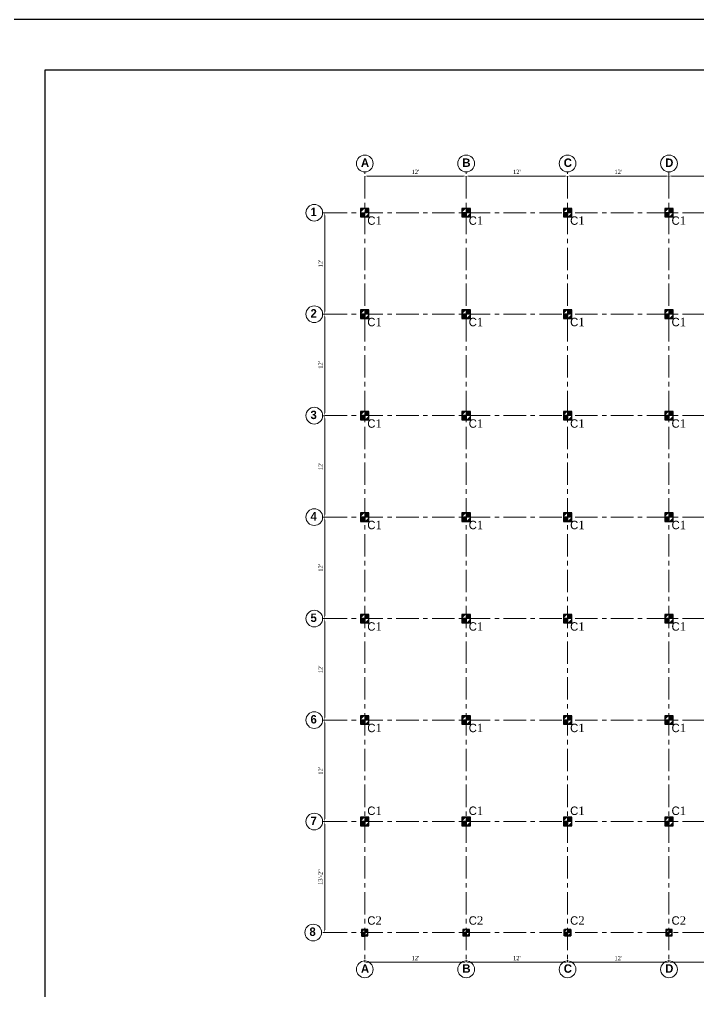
# Model space of a CAD drawing. Extents: x -2338379 to 930990, y -818978 to 106940.
# Drawn here: x 394119 to 395084, y -204346 to -202966 of the extents above; entities that cross this region are included whole.
import ezdxf

# ---------------------------------------------------------------- set-up
doc = ezdxf.new("R2010")
doc.units = 0
doc.header["$MEASUREMENT"] = 0
doc.header["$PDMODE"] = 34
doc.linetypes.add('CENTER', pattern=[50.8, 31.75, -6.35, 6.35, -6.35])
doc.layers.get('0').update_dxf_attribs({"linetype": 'CONTINUOUS', "lineweight": 30})
doc.layers.get('DEFPOINTS').update_dxf_attribs({"linetype": 'CONTINUOUS'})
for name, color, linetype, lineweight in [('Center', 11, 'CENTER', 15), ('DIM', 6, 'CONTINUOUS', 20), ('Door', 5, 'CONTINUOUS', 5), ('Outline', 4, 'CONTINUOUS', 9), ('TEXT', 7, 'CONTINUOUS', 30)]:
    doc.layers.add(name, color=color, linetype=linetype, lineweight=lineweight)
doc.layers.add('pillar12', color=7, linetype='CONTINUOUS')
doc.styles.get("Standard").update_dxf_attribs({"font": 'times.ttf', "height": 6})
doc.dimstyles.new('Standard$0', dxfattribs={"dimtxt": 6, "dimasz": 4, "dimexe": 3, "dimexo": 6, "dimgap": 3, "dimtad": 1, "dimdec": 1, "dimzin": 0, "dimdsep": 46, "dimlunit": 4, "dimtxsty": 'Standard', "dimcen": 0.09, "dimclrd": 6, "dimclre": 6, "dimclrt": 7, "dimadec": 0, "dimazin": 0, "dimtfac": 1, "dimtdec": 1, "dimtix": 1, "dimtofl": 0, "dimtmove": 1, "dimatfit": 3, "dimfxl": 1, "dimtolj": 1, "dimtzin": 0, "dimlwd": 18, "dimlwe": 18, "dimarcsym": 0})

# ---------------------------------------------------------------- blocks, each defined once
blk = doc.blocks.new('pill12')
h = blk.add_hatch(color=5)
h.paths.add_polyline_path([(-6, -6), (6, -6), (6, 6), (-6, 6)], flags=17)
edge = h.paths.add_edge_path(flags=17)
edge.add_line((6, 0), (-6, 0))
edge.add_line((0, 6), (0, -6))
for p, q in [((6, 0), (-6, 0)), ((0, 6), (0, -6))]:
    blk.add_line(p, q)
blk.add_lwpolyline([(-6, -6), (6, -6), (6, 6), (-6, 6)], close=True)
blk = doc.blocks.new('*D1247')
at = {"layer": 'DEFPOINTS', "color": 0, "lineweight": 30, "transparency": 16777216}
for p in [(394609.5, -203188.3), (394753.5, -203188.3), (394753.5, -203188.3)]:
    blk.add_point(p, dxfattribs=at)
at = {"layer": 'DIM', "color": 6, "lineweight": 18, "transparency": 16777216}
for p, q in [((394609.5, -203182.3), (394609.5, -203185.3)), ((394613.5, -203188.3), (394749.5, -203188.3)), ((394753.5, -203182.3), (394753.5, -203185.3))]:
    blk.add_line(p, q, dxfattribs=at)
at = {"layer": 'DIM', "color": 6, "lineweight": 30, "transparency": 16777216}
for points in [[(394613.5, -203187.6), (394613.5, -203189), (394609.5, -203188.3)], [(394749.5, -203187.6), (394749.5, -203189), (394753.5, -203188.3)]]:
    blk.add_solid(points, dxfattribs=at)
at = {"layer": 'DIM', "color": 7, "transparency": 16777216, "insert": (394681.5, -203182.3), "char_height": 6, "attachment_point": 5}
blk.add_mtext("\\A1;12'", dxfattribs=at)
blk = doc.blocks.new('*D1248')
at = {"layer": 'DEFPOINTS', "color": 0, "lineweight": 30, "transparency": 16777216}
for p in [(394753.5, -203188.3), (394897.5, -203188.3), (394897.5, -203188.3)]:
    blk.add_point(p, dxfattribs=at)
at = {"layer": 'DIM', "color": 6, "lineweight": 18, "transparency": 16777216}
for p, q in [((394753.5, -203182.3), (394753.5, -203185.3)), ((394757.5, -203188.3), (394893.5, -203188.3)), ((394897.5, -203182.3), (394897.5, -203185.3))]:
    blk.add_line(p, q, dxfattribs=at)
at = {"layer": 'DIM', "color": 6, "lineweight": 30, "transparency": 16777216}
for points in [[(394757.5, -203187.6), (394757.5, -203189), (394753.5, -203188.3)], [(394893.5, -203187.6), (394893.5, -203189), (394897.5, -203188.3)]]:
    blk.add_solid(points, dxfattribs=at)
at = {"layer": 'DIM', "color": 7, "transparency": 16777216, "insert": (394825.5, -203182.3), "char_height": 6, "attachment_point": 5}
blk.add_mtext("\\A1;12'", dxfattribs=at)
blk = doc.blocks.new('*D1249')
at = {"layer": 'DEFPOINTS', "color": 0, "lineweight": 30, "transparency": 16777216}
for p in [(394897.5, -203188.3), (395041.5, -203188.3), (395041.5, -203188.3)]:
    blk.add_point(p, dxfattribs=at)
at = {"layer": 'DIM', "color": 6, "lineweight": 18, "transparency": 16777216}
for p, q in [((394897.5, -203182.3), (394897.5, -203185.3)), ((394901.5, -203188.3), (395037.5, -203188.3)), ((395041.5, -203182.3), (395041.5, -203185.3))]:
    blk.add_line(p, q, dxfattribs=at)
at = {"layer": 'DIM', "color": 6, "lineweight": 30, "transparency": 16777216}
for points in [[(394901.5, -203187.6), (394901.5, -203189), (394897.5, -203188.3)], [(395037.5, -203187.6), (395037.5, -203189), (395041.5, -203188.3)]]:
    blk.add_solid(points, dxfattribs=at)
at = {"layer": 'DIM', "color": 7, "transparency": 16777216, "insert": (394969.5, -203182.3), "char_height": 6, "attachment_point": 5}
blk.add_mtext("\\A1;12'", dxfattribs=at)
blk = doc.blocks.new('*D1250')
at = {"color": 6, "lineweight": 18, "transparency": 16777216}
for p, q in [((395041.5, -203188.3), (395041.5, -203185.3)), ((395045.5, -203188.3), (395181.5, -203188.3)), ((395185.5, -203188.3), (395185.5, -203185.3))]:
    blk.add_line(p, q, dxfattribs=at)
at = {"color": 6, "lineweight": 30, "transparency": 16777216}
for points in [[(395045.5, -203187.6), (395045.5, -203189), (395041.5, -203188.3)], [(395181.5, -203187.6), (395181.5, -203189), (395185.5, -203188.3)]]:
    blk.add_solid(points, dxfattribs=at)
at = {"layer": 'DEFPOINTS', "color": 0, "lineweight": 30, "transparency": 16777216}
for p in [(395041.5, -203188.3), (395185.5, -203188.3), (395185.5, -203188.3)]:
    blk.add_point(p, dxfattribs=at)
at = {"color": 7, "lineweight": 30, "transparency": 16777216, "insert": (395113.5, -203182.3), "char_height": 6, "attachment_point": 5}
blk.add_mtext("\\A1;12'", dxfattribs=at)
blk = doc.blocks.new('*D1256')
at = {"color": 6, "lineweight": 18, "transparency": 16777216}
for p, q in [((394552.8, -203240.3), (394549.8, -203240.3)), ((394552.8, -203244.3), (394552.8, -203380.3)), ((394552.8, -203384.3), (394549.8, -203384.3))]:
    blk.add_line(p, q, dxfattribs=at)
at = {"color": 6, "lineweight": 30, "transparency": 16777216}
for points in [[(394552.1, -203244.3), (394553.4, -203244.3), (394552.8, -203240.3)], [(394552.1, -203380.3), (394553.4, -203380.3), (394552.8, -203384.3)]]:
    blk.add_solid(points, dxfattribs=at)
at = {"layer": 'DEFPOINTS', "color": 0, "lineweight": 30, "transparency": 16777216}
for p in [(394552.8, -203240.3), (394552.8, -203384.3), (394552.8, -203384.3)]:
    blk.add_point(p, dxfattribs=at)
at = {"color": 7, "lineweight": 30, "transparency": 16777216, "insert": (394546.8, -203312.3), "char_height": 6, "attachment_point": 5, "rotation": 90}
blk.add_mtext("\\A1;12'", dxfattribs=at)
blk = doc.blocks.new('*D1257')
at = {"color": 6, "lineweight": 18, "transparency": 16777216}
for p, q in [((394552.8, -203384.3), (394549.8, -203384.3)), ((394552.8, -203388.3), (394552.8, -203524.3)), ((394552.8, -203528.3), (394549.8, -203528.3))]:
    blk.add_line(p, q, dxfattribs=at)
at = {"color": 6, "lineweight": 30, "transparency": 16777216}
for points in [[(394552.1, -203388.3), (394553.4, -203388.3), (394552.8, -203384.3)], [(394552.1, -203524.3), (394553.4, -203524.3), (394552.8, -203528.3)]]:
    blk.add_solid(points, dxfattribs=at)
at = {"layer": 'DEFPOINTS', "color": 0, "lineweight": 30, "transparency": 16777216}
for p in [(394552.8, -203384.3), (394552.8, -203528.3), (394552.8, -203528.3)]:
    blk.add_point(p, dxfattribs=at)
at = {"color": 7, "lineweight": 30, "transparency": 16777216, "insert": (394546.8, -203456.3), "char_height": 6, "attachment_point": 5, "rotation": 90}
blk.add_mtext("\\A1;12'", dxfattribs=at)
blk = doc.blocks.new('*D1258')
at = {"color": 6, "lineweight": 18, "transparency": 16777216}
for p, q in [((394552.8, -203528.3), (394549.8, -203528.3)), ((394552.8, -203532.3), (394552.8, -203668.3)), ((394552.8, -203672.3), (394549.8, -203672.3))]:
    blk.add_line(p, q, dxfattribs=at)
at = {"color": 6, "lineweight": 30, "transparency": 16777216}
for points in [[(394552.1, -203532.3), (394553.4, -203532.3), (394552.8, -203528.3)], [(394552.1, -203668.3), (394553.4, -203668.3), (394552.8, -203672.3)]]:
    blk.add_solid(points, dxfattribs=at)
at = {"layer": 'DEFPOINTS', "color": 0, "lineweight": 30, "transparency": 16777216}
for p in [(394552.8, -203528.3), (394552.8, -203672.3), (394552.8, -203672.3)]:
    blk.add_point(p, dxfattribs=at)
at = {"color": 7, "lineweight": 30, "transparency": 16777216, "insert": (394546.8, -203600.3), "char_height": 6, "attachment_point": 5, "rotation": 90}
blk.add_mtext("\\A1;12'", dxfattribs=at)
blk = doc.blocks.new('*D1259')
at = {"color": 6, "lineweight": 18, "transparency": 16777216}
for p, q in [((394552.8, -203672.3), (394549.8, -203672.3)), ((394552.8, -203676.3), (394552.8, -203812.3)), ((394552.8, -203816.3), (394549.8, -203816.3))]:
    blk.add_line(p, q, dxfattribs=at)
at = {"color": 6, "lineweight": 30, "transparency": 16777216}
for points in [[(394552.1, -203676.3), (394553.4, -203676.3), (394552.8, -203672.3)], [(394552.1, -203812.3), (394553.4, -203812.3), (394552.8, -203816.3)]]:
    blk.add_solid(points, dxfattribs=at)
at = {"layer": 'DEFPOINTS', "color": 0, "lineweight": 30, "transparency": 16777216}
for p in [(394552.8, -203672.3), (394552.8, -203816.3), (394552.8, -203816.3)]:
    blk.add_point(p, dxfattribs=at)
at = {"color": 7, "lineweight": 30, "transparency": 16777216, "insert": (394546.8, -203744.3), "char_height": 6, "attachment_point": 5, "rotation": 90}
blk.add_mtext("\\A1;12'", dxfattribs=at)
blk = doc.blocks.new('*D1260')
at = {"color": 6, "lineweight": 18, "transparency": 16777216}
for p, q in [((394552.8, -203816.3), (394549.8, -203816.3)), ((394552.8, -203820.3), (394552.8, -203956.3)), ((394552.8, -203960.3), (394549.8, -203960.3))]:
    blk.add_line(p, q, dxfattribs=at)
at = {"color": 6, "lineweight": 30, "transparency": 16777216}
for points in [[(394552.1, -203820.3), (394553.4, -203820.3), (394552.8, -203816.3)], [(394552.1, -203956.3), (394553.4, -203956.3), (394552.8, -203960.3)]]:
    blk.add_solid(points, dxfattribs=at)
at = {"layer": 'DEFPOINTS', "color": 0, "lineweight": 30, "transparency": 16777216}
for p in [(394552.8, -203816.3), (394552.8, -203960.3), (394552.8, -203960.3)]:
    blk.add_point(p, dxfattribs=at)
at = {"color": 7, "lineweight": 30, "transparency": 16777216, "insert": (394546.8, -203888.3), "char_height": 6, "attachment_point": 5, "rotation": 90}
blk.add_mtext("\\A1;12'", dxfattribs=at)
blk = doc.blocks.new('*D1261')
at = {"color": 6, "lineweight": 18, "transparency": 16777216}
for p, q in [((394552.8, -203960.3), (394549.8, -203960.3)), ((394552.8, -203964.3), (394552.8, -204100.3)), ((394552.8, -204104.3), (394549.8, -204104.3))]:
    blk.add_line(p, q, dxfattribs=at)
at = {"color": 6, "lineweight": 30, "transparency": 16777216}
for points in [[(394552.1, -203964.3), (394553.4, -203964.3), (394552.8, -203960.3)], [(394552.1, -204100.3), (394553.4, -204100.3), (394552.8, -204104.3)]]:
    blk.add_solid(points, dxfattribs=at)
at = {"layer": 'DEFPOINTS', "color": 0, "lineweight": 30, "transparency": 16777216}
for p in [(394552.8, -203960.3), (394552.8, -204104.3), (394552.8, -204104.3)]:
    blk.add_point(p, dxfattribs=at)
at = {"color": 7, "lineweight": 30, "transparency": 16777216, "insert": (394546.8, -204032.3), "char_height": 6, "attachment_point": 5, "rotation": 90}
blk.add_mtext("\\A1;12'", dxfattribs=at)
blk = doc.blocks.new('*D1262')
at = {"color": 6, "lineweight": 18, "transparency": 16777216}
for p, q in [((394609.5, -204304), (394609.5, -204301)), ((394613.5, -204304), (394749.5, -204304)), ((394753.5, -204304), (394753.5, -204301))]:
    blk.add_line(p, q, dxfattribs=at)
at = {"color": 6, "lineweight": 30, "transparency": 16777216}
for points in [[(394613.5, -204303.3), (394613.5, -204304.7), (394609.5, -204304)], [(394749.5, -204303.3), (394749.5, -204304.7), (394753.5, -204304)]]:
    blk.add_solid(points, dxfattribs=at)
at = {"layer": 'DEFPOINTS', "color": 0, "lineweight": 30, "transparency": 16777216}
for p in [(394609.5, -204304), (394753.5, -204304), (394753.5, -204304)]:
    blk.add_point(p, dxfattribs=at)
at = {"color": 7, "lineweight": 30, "transparency": 16777216, "insert": (394681.5, -204298), "char_height": 6, "attachment_point": 5}
blk.add_mtext("\\A1;12'", dxfattribs=at)
blk = doc.blocks.new('*D1263')
at = {"color": 6, "lineweight": 18, "transparency": 16777216}
for p, q in [((394753.5, -204304), (394753.5, -204301)), ((394757.5, -204304), (394893.5, -204304)), ((394897.5, -204304), (394897.5, -204301))]:
    blk.add_line(p, q, dxfattribs=at)
at = {"color": 6, "lineweight": 30, "transparency": 16777216}
for points in [[(394757.5, -204303.3), (394757.5, -204304.7), (394753.5, -204304)], [(394893.5, -204303.3), (394893.5, -204304.7), (394897.5, -204304)]]:
    blk.add_solid(points, dxfattribs=at)
at = {"layer": 'DEFPOINTS', "color": 0, "lineweight": 30, "transparency": 16777216}
for p in [(394753.5, -204304), (394897.5, -204304), (394897.5, -204304)]:
    blk.add_point(p, dxfattribs=at)
at = {"color": 7, "lineweight": 30, "transparency": 16777216, "insert": (394825.5, -204298), "char_height": 6, "attachment_point": 5}
blk.add_mtext("\\A1;12'", dxfattribs=at)
blk = doc.blocks.new('*D1264')
at = {"color": 6, "lineweight": 18, "transparency": 16777216}
for p, q in [((394897.5, -204304), (394897.5, -204301)), ((394901.5, -204304), (395037.5, -204304)), ((395041.5, -204304), (395041.5, -204301))]:
    blk.add_line(p, q, dxfattribs=at)
at = {"color": 6, "lineweight": 30, "transparency": 16777216}
for points in [[(394901.5, -204303.3), (394901.5, -204304.7), (394897.5, -204304)], [(395037.5, -204303.3), (395037.5, -204304.7), (395041.5, -204304)]]:
    blk.add_solid(points, dxfattribs=at)
at = {"layer": 'DEFPOINTS', "color": 0, "lineweight": 30, "transparency": 16777216}
for p in [(394897.5, -204304), (395041.5, -204304), (395041.5, -204304)]:
    blk.add_point(p, dxfattribs=at)
at = {"color": 7, "lineweight": 30, "transparency": 16777216, "insert": (394969.5, -204298), "char_height": 6, "attachment_point": 5}
blk.add_mtext("\\A1;12'", dxfattribs=at)
blk = doc.blocks.new('*D1265')
at = {"color": 6, "lineweight": 18, "transparency": 16777216}
for p, q in [((395041.5, -204304), (395041.5, -204301)), ((395045.5, -204304), (395181.5, -204304)), ((395185.5, -204304), (395185.5, -204301))]:
    blk.add_line(p, q, dxfattribs=at)
at = {"color": 6, "lineweight": 30, "transparency": 16777216}
for points in [[(395045.5, -204303.3), (395045.5, -204304.7), (395041.5, -204304)], [(395181.5, -204303.3), (395181.5, -204304.7), (395185.5, -204304)]]:
    blk.add_solid(points, dxfattribs=at)
at = {"layer": 'DEFPOINTS', "color": 0, "lineweight": 30, "transparency": 16777216}
for p in [(395041.5, -204304), (395185.5, -204304), (395185.5, -204304)]:
    blk.add_point(p, dxfattribs=at)
at = {"color": 7, "lineweight": 30, "transparency": 16777216, "insert": (395113.5, -204298), "char_height": 6, "attachment_point": 5}
blk.add_mtext("\\A1;12'", dxfattribs=at)
blk = doc.blocks.new('pill9')
h = blk.add_hatch(color=3)
h.paths.add_polyline_path([(-4.5, -4.5), (4.5, -4.5), (4.5, 4.5), (-4.5, 4.5)], flags=16)
edge = h.paths.add_edge_path()
edge.add_line((4.5, 0), (-4.5, 0))
edge.add_line((0, 4.5), (0, -4.5))
for p, q in [((4.5, 0), (-4.5, 0)), ((0, 4.5), (0, -4.5))]:
    blk.add_line(p, q)
blk.add_lwpolyline([(-4.5, -4.5), (4.5, -4.5), (4.5, 4.5), (-4.5, 4.5)], close=True)
blk = doc.blocks.new('*D1277')
at = {"color": 6, "lineweight": 18, "transparency": 16777216}
for p, q in [((394552.8, -204104.3), (394549.8, -204104.3)), ((394552.8, -204108.3), (394552.8, -204257.8)), ((394552.8, -204261.8), (394549.8, -204261.8))]:
    blk.add_line(p, q, dxfattribs=at)
at = {"color": 6, "lineweight": 30, "transparency": 16777216}
for points in [[(394552.1, -204108.3), (394553.4, -204108.3), (394552.8, -204104.3)], [(394552.1, -204257.8), (394553.4, -204257.8), (394552.8, -204261.8)]]:
    blk.add_solid(points, dxfattribs=at)
at = {"layer": 'DEFPOINTS', "color": 0, "lineweight": 30, "transparency": 16777216}
for p in [(394552.8, -204104.3), (394552.8, -204261.8), (394552.8, -204261.8)]:
    blk.add_point(p, dxfattribs=at)
at = {"color": 7, "lineweight": 30, "transparency": 16777216, "insert": (394546.7, -204183), "char_height": 6, "attachment_point": 5, "rotation": 90}
blk.add_mtext('\\A1;13\'-2"', dxfattribs=at)

msp = doc.modelspace()

# ---------------------------------------------------------------- hatches: boundary and pattern name
h = msp.add_hatch(color=5)
h.paths.add_polyline_path([(394603.55, -203246.27), (394615.55, -203246.27), (394615.55, -203234.27), (394603.55, -203234.27)], flags=16)
edge = h.paths.add_edge_path()
edge.add_line((394615.55, -203240.27), (394603.55, -203240.27))
edge.add_line((394609.55, -203234.27), (394609.55, -203246.27))

# ---------------------------------------------------------------- linework, layer by layer
at = {"lineweight": 40}
for p, q in [((394605.05, -204257.27), (394609.55, -204257.27)), ((394605.05, -204266.27), (394609.55, -204266.27)), ((394893.05, -204266.27), (394893.05, -204257.27)), ((394902.05, -204266.27), (394902.05, -204257.27))]:
    msp.add_line(p, q, dxfattribs=at)
at = {"color": 3}
for points in [[(397260.82, -205212.39), (397260.82, -202965.99), (394083.22, -202965.99), (394083.22, -205212.39)], [(397188.82, -205140.39), (397188.82, -203037.99), (394155.22, -203037.99), (394155.22, -205140.39)]]:
    msp.add_lwpolyline(points, close=True, dxfattribs=at)
msp.add_lwpolyline([(394603.55, -203246.27), (394615.55, -203246.27), (394615.55, -203234.27), (394603.55, -203234.27)], close=True)
at = {"layer": 'Center'}
for p, q in [((394609.55, -203188.31), (394609.55, -204303.99)), ((394753.55, -203188.31), (394753.55, -204303.99)), ((394897.55, -203188.31), (394897.55, -204303.99)), ((395041.55, -203188.31), (395041.55, -204303.99)), ((394552.78, -203240.27), (395987.94, -203240.27)), ((394552.78, -203384.27), (395987.94, -203384.27)), ((394552.78, -203528.27), (395987.94, -203528.27)), ((394552.78, -203672.27), (395987.94, -203672.27)), ((394552.78, -203816.27), (395987.94, -203816.27)), ((394552.78, -203960.27), (395987.94, -203960.27)), ((394552.78, -204104.27), (395987.94, -204104.27)), ((394552.78, -204261.77), (395987.94, -204261.77))]:
    msp.add_line(p, q, dxfattribs=at)
at = {"layer": 'Door', "lineweight": 40}
msp.add_line((394901.97, -204266.27), (394901.97, -204257.27), dxfattribs=at)
at = {"layer": 'Outline'}
for centre in [(394609.55, -203170.45), (394753.55, -203170.45), (394897.55, -203170.45), (395041.55, -203170.45), (394537.92, -203240.27), (394537.92, -203384.27), (394537.92, -203528.27), (394537.92, -203672.27), (394537.92, -203816.27), (394537.92, -203960.27), (394537.92, -204104.27), (394536.42, -204261.77), (394609.55, -204314), (394753.55, -204314), (394897.55, -204314), (395041.55, -204314)]:
    msp.add_circle(centre, 11.86, dxfattribs=at)

# ---------------------------------------------------------------- block references
at = {"lineweight": 40}
for p in [(394609.55, -204261.77), (394753.55, -204261.77), (394897.55, -204261.77), (395041.55, -204261.77)]:
    msp.add_blockref('pill9', p, dxfattribs=at)
at = {"layer": 'pillar12'}
for p in [(394753.55, -203240.27), (394897.55, -203240.27), (395041.55, -203240.27), (394609.55, -203384.27), (394753.55, -203384.27), (394897.55, -203384.27), (395041.55, -203384.27), (394609.55, -203528.27), (394753.55, -203528.27), (394897.55, -203528.27), (395041.55, -203528.27), (394609.55, -203672.27), (394753.55, -203672.27), (394897.55, -203672.27), (395041.55, -203672.27), (394609.55, -203816.27), (394753.55, -203816.27), (394897.55, -203816.27), (395041.55, -203816.27), (394609.55, -203960.27), (394753.55, -203960.27), (394897.55, -203960.27), (395041.55, -203960.27), (394609.55, -204104.27), (394753.55, -204104.27), (394897.55, -204104.27), (395041.55, -204104.27)]:
    msp.add_blockref('pill12', p, dxfattribs=at)

# ---------------------------------------------------------------- texts
at = {"layer": 'TEXT', "char_height": 12, "attachment_point": 1}
for s, insert, width in [('{\\fCentury Gothic|b1|i0|c0|p34;A}', (394604.15, -203163.29), 451.5), ('{\\fCentury Gothic|b1|i0|c0|p34;B}', (394748.15, -203163.29), 451.5), ('{\\fCentury Gothic|b1|i0|c0|p34;C}', (394892.15, -203163.29), 451.5), ('{\\fCentury Gothic|b1|i0|c0|p34;D}', (395036.15, -203163.29), 451.5), ('{\\fCentury Gothic|b1|i0|c0|p34;1}', (394532.52, -203233.11), 451.5), ('{\\fCentury Gothic|b0|i0|c0|p34;C}1', (394613.17, -203245.42), 22.0563), ('{\\fCentury Gothic|b0|i0|c0|p34;C}1', (394757.17, -203245.42), 22.0563), ('{\\fCentury Gothic|b0|i0|c0|p34;C}1', (394901.17, -203245.42), 22.0563), ('{\\fCentury Gothic|b0|i0|c0|p34;C}1', (395045.17, -203245.42), 22.0563), ('{\\fCentury Gothic|b1|i0|c0|p34;2}', (394532.52, -203377.11), 451.5), ('{\\fCentury Gothic|b0|i0|c0|p34;C}1', (394613.17, -203389.42), 22.0563), ('{\\fCentury Gothic|b0|i0|c0|p34;C}1', (394757.17, -203389.42), 22.0563), ('{\\fCentury Gothic|b0|i0|c0|p34;C}1', (394901.17, -203389.42), 22.0563), ('{\\fCentury Gothic|b0|i0|c0|p34;C}1', (395045.17, -203389.42), 22.0563), ('{\\fCentury Gothic|b1|i0|c0|p34;3}', (394532.52, -203521.11), 451.5), ('{\\fCentury Gothic|b0|i0|c0|p34;C}1', (394613.17, -203533.42), 22.0563), ('{\\fCentury Gothic|b0|i0|c0|p34;C}1', (394757.17, -203533.42), 22.0563), ('{\\fCentury Gothic|b0|i0|c0|p34;C}1', (394901.17, -203533.42), 22.0563), ('{\\fCentury Gothic|b0|i0|c0|p34;C}1', (395045.17, -203533.42), 22.0563), ('{\\fCentury Gothic|b1|i0|c0|p34;4}', (394532.52, -203665.11), 451.5), ('{\\fCentury Gothic|b0|i0|c0|p34;C}1', (394613.17, -203677.42), 22.0563), ('{\\fCentury Gothic|b0|i0|c0|p34;C}1', (394757.17, -203677.42), 22.0563), ('{\\fCentury Gothic|b0|i0|c0|p34;C}1', (394901.17, -203677.42), 22.0563), ('{\\fCentury Gothic|b0|i0|c0|p34;C}1', (395045.17, -203677.42), 22.0563), ('{\\fCentury Gothic|b1|i0|c0|p34;5}', (394532.52, -203809.11), 451.5), ('{\\fCentury Gothic|b0|i0|c0|p34;C}1', (394613.17, -203821.42), 22.0563), ('{\\fCentury Gothic|b0|i0|c0|p34;C}1', (394757.17, -203821.42), 22.0563), ('{\\fCentury Gothic|b0|i0|c0|p34;C}1', (394901.17, -203821.42), 22.0563), ('{\\fCentury Gothic|b0|i0|c0|p34;C}1', (395045.17, -203821.42), 22.0563), ('{\\fCentury Gothic|b1|i0|c0|p34;6}', (394532.52, -203953.11), 451.5), ('{\\fCentury Gothic|b0|i0|c0|p34;C}1', (394613.17, -203965.42), 22.0563), ('{\\fCentury Gothic|b0|i0|c0|p34;C}1', (394757.17, -203965.42), 22.0563), ('{\\fCentury Gothic|b0|i0|c0|p34;C}1', (394901.17, -203965.42), 22.0563), ('{\\fCentury Gothic|b0|i0|c0|p34;C}1', (395045.17, -203965.42), 22.0563), ('{\\fCentury Gothic|b0|i0|c0|p34;C}1', (394613.17, -204082.96), 22.0563), ('{\\fCentury Gothic|b0|i0|c0|p34;C}1', (394757.17, -204082.96), 22.0563), ('{\\fCentury Gothic|b0|i0|c0|p34;C}1', (394901.17, -204082.96), 22.0563), ('{\\fCentury Gothic|b0|i0|c0|p34;C}1', (395045.17, -204082.96), 22.0563), ('{\\fCentury Gothic|b1|i0|c0|p34;7}', (394532.52, -204097.11), 451.5), ('{\\fCentury Gothic|b0|i0|c0|p34;C}2', (394613.17, -204238.7), 22.0563), ('{\\fCentury Gothic|b0|i0|c0|p34;C}2', (394757.17, -204238.7), 22.0563), ('{\\fCentury Gothic|b0|i0|c0|p34;C}2', (394901.17, -204238.7), 22.0563), ('{\\fCentury Gothic|b0|i0|c0|p34;C}2', (395045.17, -204238.7), 22.0563), ('{\\fCentury Gothic|b1|i0|c0|p34;8}', (394531.02, -204254.61), 451.5), ('{\\fCentury Gothic|b1|i0|c0|p34;A}', (394604.15, -204306.85), 451.5), ('{\\fCentury Gothic|b1|i0|c0|p34;B}', (394748.15, -204306.85), 451.5), ('{\\fCentury Gothic|b1|i0|c0|p34;C}', (394892.15, -204306.85), 451.5), ('{\\fCentury Gothic|b1|i0|c0|p34;D}', (395036.15, -204306.85), 451.5)]:
    msp.add_mtext(s, dxfattribs=dict(at, insert=insert, width=width))

# ---------------------------------------------------------------- dimensions: what is measured, and where the dimension line sits
at = {"lineweight": 30}
for base, p1, p2, picture, middle in [((395185.55, -203188.31), (395041.55, -203188.31), (395185.55, -203188.31), '*D1250', (395113.55, -203182.31)), ((394753.55, -204303.99), (394609.55, -204303.99), (394753.55, -204303.99), '*D1262', (394681.55, -204297.99)), ((394897.55, -204303.99), (394753.55, -204303.99), (394897.55, -204303.99), '*D1263', (394825.55, -204297.99)), ((395041.55, -204303.99), (394897.55, -204303.99), (395041.55, -204303.99), '*D1264', (394969.55, -204297.99)), ((395185.55, -204303.99), (395041.55, -204303.99), (395185.55, -204303.99), '*D1265', (395113.55, -204297.99))]:
    dim = msp.add_linear_dim(base=base, p1=p1, p2=p2, dimstyle='Standard$0', override={"dimdec": 0, "dimtdec": 0, "dimfxl": 6, "dimfxlon": 1, "dimarcsym": 1}, dxfattribs=at)
    dim.commit()
    dim.dimension.update_dxf_attribs({"geometry": picture, "text_midpoint": middle})
for base, p1, p2, picture, middle in [((394552.78, -203384.27), (394552.78, -203240.27), (394552.78, -203384.27), '*D1256', (394546.78, -203312.27)), ((394552.78, -203528.27), (394552.78, -203384.27), (394552.78, -203528.27), '*D1257', (394546.78, -203456.27)), ((394552.78, -203672.27), (394552.78, -203528.27), (394552.78, -203672.27), '*D1258', (394546.78, -203600.27)), ((394552.78, -203816.27), (394552.78, -203672.27), (394552.78, -203816.27), '*D1259', (394546.78, -203744.27)), ((394552.78, -203960.27), (394552.78, -203816.27), (394552.78, -203960.27), '*D1260', (394546.78, -203888.27)), ((394552.78, -204104.27), (394552.78, -203960.27), (394552.78, -204104.27), '*D1261', (394546.78, -204032.27)), ((394552.77762086, -204261.76711103), (394552.77762086, -204104.26711103), (394552.77762086, -204261.76711103), '*D1277', (394546.72571026, -204183.01711103))]:
    dim = msp.add_linear_dim(base=base, p1=p1, p2=p2, angle=90, dimstyle='Standard$0', override={"dimdec": 0, "dimtdec": 0, "dimfxl": 6, "dimfxlon": 1, "dimarcsym": 1}, dxfattribs=at)
    dim.commit()
    dim.dimension.update_dxf_attribs({"geometry": picture, "text_midpoint": middle})
at = {"layer": 'DIM'}
for base, p1, p2, picture, middle in [((394753.55, -203188.31), (394609.55, -203188.31), (394753.55, -203188.31), '*D1247', (394681.55, -203182.31)), ((394897.55, -203188.31), (394753.55, -203188.31), (394897.55, -203188.31), '*D1248', (394825.55, -203182.31)), ((395041.55, -203188.31), (394897.55, -203188.31), (395041.55, -203188.31), '*D1249', (394969.55, -203182.31))]:
    dim = msp.add_linear_dim(base=base, p1=p1, p2=p2, dimstyle='Standard$0', override={"dimtxt": 9, "dimdec": 0, "dimfxl": 2}, dxfattribs=at)
    dim.commit()
    dim.dimension.update_dxf_attribs({"geometry": picture, "text_midpoint": middle})

doc.saveas('drawing.dxf')
